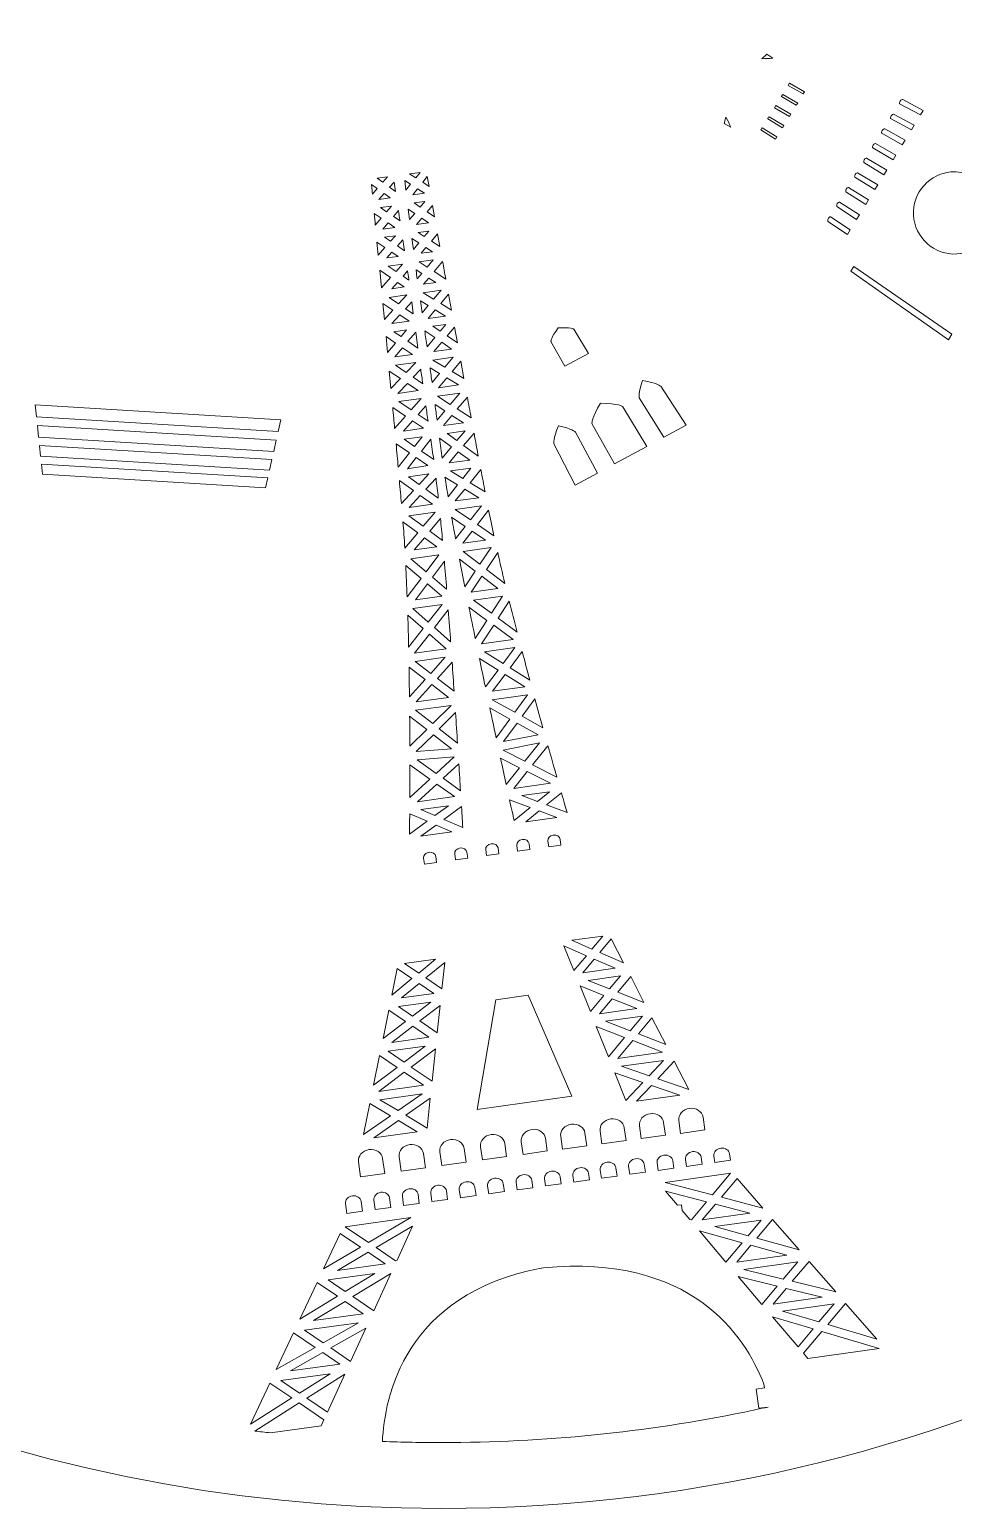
# Model space of a CAD drawing. Header units: millimetres. Extents: x -751 to 1411, y -446 to 1681.
# Drawn here: x 698 to 992.7, y 680.7 to 1152.4 of the extents above; entities that cross this region are included whole.
import ezdxf

# ---------------------------------------------------------------- set-up
doc = ezdxf.new("R2010")
doc.units = ezdxf.units.MM
doc.header["$MEASUREMENT"] = 0
doc.layers.add('Layer 3', color=7, linetype='Continuous')

msp = doc.modelspace()

# ---------------------------------------------------------------- linework, layer by layer
at = {"layer": 'Layer 3', "lineweight": 0}
for points in [[(810.72, 1103.67), (808.93, 1104.95), (812.25, 1105.41), (810.72, 1103.67)], [(812.89, 1102.12), (814.33, 1103.75), (814.79, 1100.75), (812.89, 1102.12)], [(819.56, 1103.04), (818.1, 1101.21), (817.73, 1104.22), (819.56, 1103.04)], [(821.22, 1105.12), (819.28, 1106.38), (822.6, 1106.84), (821.22, 1105.12)], [(823.47, 1103.67), (824.92, 1105.48), (825.48, 1102.37), (823.47, 1103.67)], [(808.96, 1101.66), (807.38, 1099.86), (807.07, 1103.01), (808.96, 1101.66)], [(813.12, 1098.69), (809.42, 1098.17), (811.13, 1100.11), (813.12, 1098.69)], [(823.97, 1100.19), (820.27, 1099.68), (821.8, 1101.59), (823.97, 1100.19)], [(809.97, 1095.59), (813.44, 1096.07), (811.92, 1094.27), (809.97, 1095.59)], [(822.63, 1095.75), (820.68, 1097.07), (824.15, 1097.55), (822.63, 1095.75)], [(824.84, 1094.25), (826.57, 1096.31), (827.23, 1092.63), (824.84, 1094.25)], [(812.41, 1090.73), (814.55, 1089.28), (810.75, 1088.75), (812.41, 1090.73)], [(821.45, 1090.24), (823.12, 1092.21), (825.25, 1090.76), (821.45, 1090.24)], [(814.74, 1086.64), (813.18, 1084.87), (811.27, 1086.16), (814.74, 1086.64)], [(815.4, 1083.37), (817.13, 1085.35), (817.66, 1081.84), (815.4, 1083.37)], [(820.48, 1082.23), (820.03, 1085.75), (822.24, 1084.32), (820.48, 1082.23)], [(823.96, 1086.36), (821.98, 1087.65), (825.45, 1088.13), (823.96, 1086.36)], [(826.21, 1084.91), (828.2, 1087.27), (828.94, 1083.14), (826.21, 1084.91)], [(811.41, 1082.86), (809.26, 1080.42), (808.86, 1084.59), (811.41, 1082.86)], [(813.63, 1081.36), (815.59, 1080.03), (812.02, 1079.54), (813.63, 1081.36)], [(822.95, 1081.05), (824.48, 1082.86), (826.53, 1081.54), (822.95, 1081.05)], [(813.18, 1073.26), (810.27, 1069.96), (809.73, 1075.6), (813.18, 1073.26)], [(816.99, 1077.56), (814.95, 1075.26), (812.48, 1076.94), (816.99, 1077.56)], [(824.87, 1076.63), (822.28, 1078.29), (826.79, 1078.92), (824.87, 1076.63)], [(960.95, 1076.79), (992.23, 1055.18), (991.19, 1053.46), (960.06, 1075.35), (960.95, 1076.79)], [(815.4, 1071.76), (817.57, 1070.28), (813.61, 1069.73), (815.4, 1071.76)], [(823.7, 1071.13), (825.39, 1073.14), (827.67, 1071.68), (823.7, 1071.13)], [(818.39, 1067.73), (815.76, 1064.87), (812.7, 1066.94), (818.39, 1067.73)], [(826.92, 1066.41), (823.6, 1068.45), (829.3, 1069.24), (826.92, 1066.41)], [(829.2, 1065.01), (831.69, 1067.96), (832.61, 1062.91), (829.2, 1065.01)], [(813.94, 1062.89), (811.23, 1059.95), (810.74, 1065.06), (813.94, 1062.89)], [(816.16, 1061.39), (819.17, 1059.36), (813.58, 1058.58), (816.16, 1061.39)], [(825.19, 1064.36), (823.27, 1062.08), (822.71, 1065.88), (825.19, 1064.36)], [(825.14, 1060.18), (827.47, 1062.96), (830.72, 1060.96), (825.14, 1060.18)], [(818.33, 1056.58), (816.53, 1054.44), (814.21, 1056.01), (818.33, 1056.58)], [(829.01, 1056.17), (826.7, 1057.74), (830.81, 1058.31), (829.01, 1056.17)], [(831.22, 1054.67), (833.6, 1057.49), (834.52, 1052.44), (831.22, 1054.67)], [(814.81, 1052.4), (812.24, 1049.35), (811.75, 1054.47), (814.81, 1052.4)], [(821.22, 1055.89), (821.9, 1050.8), (818.74, 1052.95), (821.22, 1055.89)], [(827.03, 1049.7), (829.5, 1052.63), (832.68, 1050.48), (827.03, 1049.7)], [(817.02, 1050.9), (820.19, 1048.75), (814.54, 1047.97), (817.02, 1050.9)], [(830.52, 1044.71), (826.69, 1046.99), (833.2, 1047.89), (830.52, 1044.71)], [(816.34, 1041.05), (813.32, 1037.87), (812.79, 1043.45), (816.34, 1041.05)], [(821.26, 1046.24), (818.19, 1043), (814.75, 1045.33), (821.26, 1046.24)], [(832.83, 1043.33), (835.59, 1046.61), (836.6, 1041.09), (832.83, 1043.33)], [(818.57, 1039.54), (821.98, 1037.23), (815.52, 1036.33), (818.57, 1039.54)], [(828.44, 1038.12), (831.1, 1041.28), (834.9, 1039.02), (828.44, 1038.12)], [(822.94, 1034.7), (819.76, 1031.1), (815.88, 1033.72), (822.94, 1034.7)], [(832.24, 1032.82), (828.2, 1035.43), (835.26, 1036.4), (832.24, 1032.82)], [(700.25, 1028.86), (699.86, 1032.71), (778.24, 1027.93), (777.38, 1024.16), (700.25, 1028.86)], [(830.05, 1026.1), (832.77, 1029.33), (836.41, 1026.98), (830.05, 1026.1)], [(776.75, 1021.41), (775.93, 1017.84), (700.91, 1022.42), (700.54, 1026.06), (776.75, 1021.41)], [(820.2, 1027.59), (823.7, 1025.22), (817.34, 1024.34), (820.2, 1027.59)], [(834.36, 1021.32), (831.23, 1023.6), (836.94, 1024.39), (834.36, 1021.32)], [(775.34, 1015.24), (774.57, 1011.86), (701.54, 1016.31), (701.19, 1019.76), (775.34, 1015.24)], [(823.24, 1022.5), (820.85, 1019.44), (817.53, 1021.71), (823.24, 1022.5)], [(821.4, 1015.85), (825.13, 1013.31), (818.62, 1012.31), (821.4, 1015.85)], [(831.9, 1014.24), (834.8, 1017.71), (838.45, 1015.05), (831.9, 1014.24)], [(774.01, 1009.4), (773.28, 1006.19), (702.14, 1010.53), (701.8, 1013.8), (774.01, 1009.4)], [(825.4, 1010.68), (822.29, 1007.31), (818.94, 1009.69), (825.4, 1010.68)], [(836.27, 1009.24), (832.36, 1011.64), (838.85, 1012.45), (836.27, 1009.24)], [(833.85, 1002.02), (836.87, 1005.76), (841.3, 1003.05), (833.85, 1002.02)], [(822.65, 1003.79), (826.58, 1001.01), (819.13, 999.98), (822.65, 1003.79)], [(838.67, 996.03), (833.77, 999.34), (842.16, 1000.51), (838.67, 996.03)], [(827.38, 998.46), (823.57, 993.94), (818.99, 997.3), (827.38, 998.46)], [(836.22, 988.56), (839.24, 992.43), (843.47, 989.57), (836.22, 988.56)], [(824, 990.32), (827.96, 987.42), (820.7, 986.41), (824, 990.32)], [(841.68, 981.83), (836.31, 985.91), (845.24, 987.15), (841.68, 981.83)], [(828.59, 984.84), (824.53, 979.46), (819.66, 983.61), (828.59, 984.84)], [(838.95, 972.98), (842.32, 978.01), (847.4, 974.15), (838.95, 972.98)], [(829.57, 971.68), (821.11, 970.51), (824.95, 975.61), (829.57, 971.68)], [(845.38, 966.19), (839.63, 970.41), (848.95, 971.7), (845.38, 966.19)], [(829.61, 969.02), (825.21, 963.4), (820.29, 967.73), (829.61, 969.02)], [(842.25, 956.44), (846.09, 962.38), (852.3, 957.83), (842.25, 956.44)], [(830.88, 954.86), (820.83, 953.47), (825.57, 959.54), (830.88, 954.86)], [(849.07, 950.23), (843.2, 953.91), (852.83, 955.24), (849.07, 950.23)], [(830.65, 952.17), (826, 947.04), (821.03, 950.84), (830.65, 952.17)], [(826.33, 943.45), (831.67, 939.37), (821.33, 937.94), (826.33, 943.45)], [(845.7, 941.32), (849.74, 946.69), (856.04, 942.75), (845.7, 941.32)], [(852.81, 934.64), (845.6, 938.64), (856.89, 940.2), (852.81, 934.64)], [(832.5, 936.83), (826.64, 931.01), (821.2, 935.26), (832.5, 936.83)], [(849.26, 925.29), (853.58, 931.18), (860.29, 927.46), (849.26, 925.29)], [(821.39, 922.07), (826.84, 927.48), (832.59, 922.98), (821.39, 922.07)], [(856.06, 919.07), (849.14, 922.57), (860.67, 924.84), (856.06, 919.07)], [(833.45, 920.4), (827.74, 915.15), (821.73, 919.45), (833.45, 920.4)], [(852.49, 910.34), (856.79, 915.73), (864.23, 911.97), (852.49, 910.34)], [(821.8, 906.09), (827.94, 911.74), (833.55, 907.72), (821.8, 906.09)], [(860.09, 906.2), (855.12, 908.04), (863.87, 909.25), (860.09, 906.2)], [(831.64, 904.79), (827.36, 901.67), (822.89, 903.58), (831.64, 904.79)], [(856.3, 899.74), (860.58, 903.2), (866.21, 901.11), (856.3, 899.74)], [(822.85, 895.11), (827.7, 898.65), (832.77, 896.48), (822.85, 895.11)], [(877.43, 859.1), (871.03, 861.9), (880.94, 863.27), (877.43, 859.1)], [(875.65, 856.99), (871.66, 852.26), (868.51, 860.1), (875.65, 856.99)], [(879.96, 857.99), (883.61, 862.32), (887.54, 854.68), (879.96, 857.99)], [(827.57, 855.88), (822.17, 851.45), (817.66, 854.51), (827.57, 855.88)], [(830.48, 854.84), (829.58, 846.44), (824.46, 849.9), (830.48, 854.84)], [(874.53, 851.55), (878.18, 855.88), (884.83, 852.98), (874.53, 851.55)], [(820.03, 849.7), (813.64, 844.45), (815.35, 852.87), (820.03, 849.7)], [(883.05, 846.44), (876.27, 849.13), (886.52, 850.55), (883.05, 846.44)], [(885.65, 845.4), (889.79, 850.31), (894.03, 842.07), (885.65, 845.4)], [(822.32, 848.15), (827.01, 844.97), (816.71, 843.55), (822.32, 848.15)], [(840.77, 807.98), (846.76, 842.96), (857.12, 844.4), (870.97, 812.16), (840.77, 807.98)], [(873.64, 847.33), (881.25, 844.3), (876.92, 839.16), (873.64, 847.33)], [(817.97, 836.03), (810.81, 830.56), (812.66, 839.64), (817.97, 836.03)], [(825.99, 842.17), (820.2, 837.74), (815.75, 840.75), (825.99, 842.17)], [(829.01, 841.15), (828.08, 832.4), (822.51, 836.17), (829.01, 841.15)], [(879.84, 838.5), (883.85, 843.27), (891.72, 840.15), (879.84, 838.5)], [(889.65, 833.04), (881.79, 836.11), (893.61, 837.75), (889.65, 833.04)], [(892.26, 832.02), (896.58, 837.14), (900.96, 828.63), (892.26, 832.02)], [(820.29, 834.47), (825.45, 830.97), (813.57, 829.33), (820.29, 834.47)], [(887.85, 830.91), (882.69, 824.78), (878.82, 834.42), (887.85, 830.91)], [(824.22, 828.14), (817.49, 823.05), (812.4, 826.5), (824.22, 828.14)], [(819.8, 821.48), (827.54, 827.32), (826.43, 817), (819.8, 821.48)], [(885.7, 824.24), (890.46, 829.89), (899.9, 826.21), (885.7, 824.24)], [(815.25, 821.36), (807.8, 815.74), (809.71, 825.12), (815.25, 821.36)], [(895.67, 818.68), (886.86, 821.74), (900.29, 823.6), (895.67, 818.68)], [(898.41, 817.73), (903.68, 823.34), (908.36, 814.27), (898.41, 817.73)], [(817.57, 819.8), (823.68, 815.65), (809.48, 813.69), (817.57, 819.8)], [(888.29, 810.82), (884.74, 819.67), (893.69, 816.57), (888.29, 810.82)], [(823.25, 812.93), (815.59, 807.59), (809.82, 811.07), (823.25, 812.93)], [(818.08, 806.1), (825.84, 811.52), (824.83, 802.03), (818.08, 806.1)], [(896.43, 815.62), (905.51, 812.46), (891.68, 810.55), (896.43, 815.62)], [(813.21, 805.93), (804.58, 799.91), (806.62, 809.9), (813.21, 805.93)], [(807.81, 798.94), (815.69, 804.44), (821.65, 800.85), (807.81, 798.94)], [(921.68, 787.59), (915.88, 780.71), (900.75, 784.69), (921.68, 787.59)], [(918.72, 779.96), (923.74, 785.91), (931.94, 776.47), (918.72, 779.96)], [(909.14, 772.71), (908.63, 772.85), (906.2, 775.71), (905.95, 777.56), (904.77, 777.39), (900.94, 781.91), (913.99, 778.47), (909.14, 772.71)], [(912.63, 772.74), (916.83, 777.72), (927.79, 774.83), (912.63, 772.74)], [(819.62, 773.46), (806.15, 765.52), (798.7, 770.56), (819.62, 773.46)], [(808.58, 763.87), (820.2, 770.73), (815.25, 759.93), (814.8, 759.65), (808.58, 763.87)], [(925.36, 765.45), (920.17, 759.29), (911.69, 769.26), (925.36, 765.45)], [(931.46, 772.68), (927.24, 767.67), (916.63, 770.63), (931.46, 772.68)], [(930.04, 766.89), (935.08, 772.86), (943.54, 763.13), (930.04, 766.89)], [(803.62, 764.03), (791.84, 757.07), (797.17, 768.39), (803.62, 764.03)], [(928.17, 764.67), (939.56, 761.49), (923.64, 759.29), (928.17, 764.67)], [(796.29, 756.63), (806.05, 762.38), (811.44, 758.73), (796.29, 756.63)], [(941.33, 753.13), (946.69, 759.5), (955.19, 749.73), (941.33, 753.13)], [(793.34, 753.56), (808.17, 755.61), (798.76, 749.88), (793.34, 753.56)], [(801.17, 748.26), (813.29, 755.64), (807.84, 743.74), (801.17, 748.26)], [(943.07, 759.32), (938.45, 753.84), (925.87, 756.94), (943.07, 759.32)], [(796.27, 748.37), (784.3, 741.08), (789.8, 752.75), (796.27, 748.37)], [(936.56, 751.59), (931.65, 745.77), (924.11, 754.65), (936.56, 751.59)], [(939.43, 750.88), (950.91, 748.06), (935.22, 745.89), (939.43, 750.88)], [(788.58, 740.59), (798.67, 746.74), (804.49, 742.79), (788.58, 740.59)], [(954.72, 745.92), (949.86, 740.16), (938.18, 743.64), (954.72, 745.92)], [(958.34, 746.1), (968.28, 734.67), (952.63, 739.33), (958.34, 746.1)], [(935.02, 741.82), (948, 737.95), (943.17, 732.23), (935.02, 741.82)], [(789.14, 732.07), (776.73, 725.02), (782.25, 736.73), (782.25, 736.73), (789.14, 732.07)], [(785.79, 737.54), (802.99, 739.92), (791.72, 733.53), (785.79, 737.54)], [(800.46, 727.61), (794.16, 731.87), (805.31, 738.2), (800.46, 727.61)], [(946.32, 728.53), (944.92, 730.17), (950.77, 737.13), (969.07, 731.68), (946.32, 728.53)], [(781.3, 724.58), (791.58, 730.42), (796.99, 726.75), (781.3, 724.58)], [(793.94, 723.67), (784.16, 717.47), (778.22, 721.49), (793.94, 723.67)], [(793.05, 711.45), (786.49, 715.89), (798.6, 723.56), (793.05, 711.45)], [(781.71, 715.92), (768.5, 707.54), (774.69, 720.68), (781.71, 715.92)]]:
    msp.add_lwpolyline(points, dxfattribs=at)
for points, knots in [([(1329.54, 1180.7), (1329.54, 1456.84), (1105.68, 1680.7), (829.54, 1680.7), (553.39, 1680.7), (329.54, 1456.84), (329.54, 1180.7), (329.54, 904.55), (553.39, 680.7), (829.54, 680.7), (995.26, 680.7), (1142.15, 761.32), (1233.12, 885.49), (1233.12, 885.49), (1233.3, 885.36), (1233.3, 885.36), (1236.17, 889.05), (1238.96, 892.81), (1241.43, 896.78), (1241.43, 896.78), (1241.25, 896.9), (1241.25, 896.9), (1296.93, 977.52), (1329.54, 1075.3), (1329.54, 1180.7)], [0, 0, 0, 0, 1, 1, 1, 2, 2, 2, 3, 3, 3, 4, 4, 4, 5, 5, 5, 6, 6, 6, 7, 7, 7, 8, 8, 8, 8]), ([(931.64, 1143.09), (931.64, 1143.09), (933.17, 1144.54), (933.17, 1144.54), (933.17, 1144.54), (935.16, 1143.26), (935.16, 1143.26), (933.99, 1143.16), (932.81, 1143.11), (931.64, 1143.09)], [0, 0, 0, 0, 1, 1, 1, 2, 2, 2, 3, 3, 3, 3]), ([(940.06, 1134.58), (940.07, 1134.66), (940.1, 1134.79), (940.19, 1134.93), (940.3, 1135.1), (940.42, 1135.2), (940.5, 1135.24), (940.5, 1135.24), (945.27, 1132.55), (945.27, 1132.55), (945.27, 1132.55), (944.83, 1131.84), (944.83, 1131.84), (944.83, 1131.84), (940.06, 1134.58), (940.06, 1134.58)], [0, 0, 0, 0, 1, 1, 1, 2, 2, 2, 3, 3, 3, 4, 4, 4, 5, 5, 5, 5]), ([(935.71, 1127.47), (935.71, 1127.56), (935.75, 1127.69), (935.84, 1127.84), (935.94, 1128.01), (936.06, 1128.1), (936.13, 1128.14), (936.13, 1128.14), (940.85, 1125.35), (940.85, 1125.35), (940.85, 1125.35), (940.41, 1124.64), (940.41, 1124.64), (940.41, 1124.64), (935.71, 1127.47), (935.71, 1127.47)], [0, 0, 0, 0, 1, 1, 1, 2, 2, 2, 3, 3, 3, 4, 4, 4, 5, 5, 5, 5]), ([(937.89, 1131.03), (937.89, 1131.11), (937.92, 1131.24), (938.01, 1131.39), (938.12, 1131.56), (938.24, 1131.65), (938.32, 1131.69), (938.32, 1131.69), (943.06, 1128.95), (943.06, 1128.95), (943.06, 1128.95), (942.62, 1128.25), (942.62, 1128.25), (942.62, 1128.25), (937.89, 1131.03), (937.89, 1131.03)], [0, 0, 0, 0, 1, 1, 1, 2, 2, 2, 3, 3, 3, 4, 4, 4, 5, 5, 5, 5]), ([(975.72, 1129.51), (976.02, 1130.01), (976.47, 1130.13), (976.56, 1130.08), (976.56, 1130.08), (983.14, 1126.62), (983.14, 1126.62), (983.14, 1126.62), (982.24, 1125.14), (982.24, 1125.14), (982.24, 1125.14), (975.58, 1128.71), (975.58, 1128.71), (975.53, 1128.76), (975.47, 1129.1), (975.72, 1129.51)], [0, 0, 0, 0, 1, 1, 1, 2, 2, 2, 3, 3, 3, 4, 4, 4, 5, 5, 5, 5]), ([(921.69, 1121.29), (921.69, 1121.29), (919.59, 1122.45), (919.59, 1122.45), (919.59, 1122.45), (920.19, 1124.49), (920.19, 1124.49), (920.73, 1123.44), (921.23, 1122.38), (921.69, 1121.29)], [0, 0, 0, 0, 1, 1, 1, 2, 2, 2, 3, 3, 3, 3]), ([(933.53, 1123.92), (933.54, 1124), (933.57, 1124.15), (933.66, 1124.3), (933.76, 1124.46), (933.88, 1124.55), (933.95, 1124.59), (933.95, 1124.59), (938.64, 1121.75), (938.64, 1121.75), (938.64, 1121.75), (938.2, 1121.04), (938.2, 1121.04), (938.2, 1121.04), (933.53, 1123.92), (933.53, 1123.92)], [0, 0, 0, 0, 1, 1, 1, 2, 2, 2, 3, 3, 3, 4, 4, 4, 5, 5, 5, 5]), ([(980.23, 1121.87), (980.23, 1121.87), (979.33, 1120.39), (979.33, 1120.39), (979.33, 1120.39), (972.72, 1124.03), (972.72, 1124.03), (972.67, 1124.08), (972.61, 1124.43), (972.86, 1124.85), (973.12, 1125.27), (973.47, 1125.41), (973.62, 1125.42), (973.65, 1125.42), (973.67, 1125.42), (973.68, 1125.41), (973.68, 1125.41), (980.23, 1121.87), (980.23, 1121.87)], [0, 0, 0, 0, 1, 1, 1, 2, 2, 2, 3, 3, 3, 4, 4, 4, 5, 5, 5, 6, 6, 6, 6]), ([(931.76, 1121.04), (931.76, 1121.04), (936.43, 1118.15), (936.43, 1118.15), (936.43, 1118.15), (935.99, 1117.44), (935.99, 1117.44), (935.99, 1117.44), (931.35, 1120.36), (931.35, 1120.36), (931.36, 1120.45), (931.39, 1120.6), (931.49, 1120.76), (931.58, 1120.91), (931.69, 1121), (931.76, 1121.04)], [0, 0, 0, 0, 1, 1, 1, 2, 2, 2, 3, 3, 3, 4, 4, 4, 5, 5, 5, 5]), ([(977.32, 1117.11), (977.32, 1117.11), (976.42, 1115.63), (976.42, 1115.63), (976.42, 1115.63), (969.87, 1119.35), (969.87, 1119.35), (969.82, 1119.39), (969.74, 1119.75), (970.01, 1120.19), (970.26, 1120.59), (970.61, 1120.74), (970.75, 1120.75), (970.78, 1120.75), (970.8, 1120.75), (970.81, 1120.74), (970.81, 1120.74), (977.32, 1117.11), (977.32, 1117.11)], [0, 0, 0, 0, 1, 1, 1, 2, 2, 2, 3, 3, 3, 4, 4, 4, 5, 5, 5, 6, 6, 6, 6]), ([(974.41, 1112.35), (974.41, 1112.35), (973.5, 1110.87), (973.5, 1110.87), (973.5, 1110.87), (967.02, 1114.66), (967.02, 1114.66), (967.01, 1114.67), (966.99, 1114.69), (966.98, 1114.76), (966.94, 1114.91), (966.96, 1115.21), (967.15, 1115.53), (967.4, 1115.93), (967.74, 1116.07), (967.88, 1116.08), (967.9, 1116.08), (967.92, 1116.08), (967.93, 1116.07), (967.93, 1116.07), (967.93, 1116.07), (967.93, 1116.07), (967.93, 1116.07), (974.41, 1112.35), (974.41, 1112.35)], [0, 0, 0, 0, 1, 1, 1, 2, 2, 2, 3, 3, 3, 4, 4, 4, 5, 5, 5, 6, 6, 6, 7, 7, 7, 8, 8, 8, 8]), ([(971.5, 1107.59), (971.5, 1107.59), (970.59, 1106.1), (970.59, 1106.1), (970.59, 1106.1), (964.16, 1109.98), (964.16, 1109.98), (964.16, 1109.98), (964.16, 1109.98), (964.16, 1109.98), (964.16, 1109.98), (964.13, 1110.01), (964.12, 1110.08), (964.08, 1110.24), (964.1, 1110.54), (964.29, 1110.86), (964.55, 1111.27), (964.88, 1111.4), (965.01, 1111.4), (965.03, 1111.4), (965.05, 1111.4), (965.06, 1111.4), (965.06, 1111.4), (971.5, 1107.59), (971.5, 1107.59)], [0, 0, 0, 0, 1, 1, 1, 2, 2, 2, 3, 3, 3, 4, 4, 4, 5, 5, 5, 6, 6, 6, 7, 7, 7, 8, 8, 8, 8]), ([(962.18, 1106.72), (962.18, 1106.72), (968.58, 1102.83), (968.58, 1102.83), (968.58, 1102.83), (967.67, 1101.34), (967.67, 1101.34), (967.67, 1101.34), (961.3, 1105.29), (961.3, 1105.29), (961.25, 1105.33), (961.14, 1105.72), (961.44, 1106.19), (961.68, 1106.6), (962.01, 1106.72), (962.13, 1106.73), (962.16, 1106.73), (962.17, 1106.73), (962.18, 1106.72), (962.18, 1106.72), (962.18, 1106.72), (962.18, 1106.72)], [0, 0, 0, 0, 1, 1, 1, 2, 2, 2, 3, 3, 3, 4, 4, 4, 5, 5, 5, 6, 6, 6, 7, 7, 7, 7]), ([(986.43, 1082.62), (983.42, 1084.41), (981.28, 1087.26), (980.41, 1090.65), (979.54, 1094.04), (980.05, 1097.57), (981.83, 1100.59), (983.62, 1103.6), (986.47, 1105.74), (989.86, 1106.61), (990.78, 1106.84), (991.71, 1106.97), (992.63, 1107.01), (995.13, 1107.11), (997.6, 1106.49), (999.8, 1105.18), (1002.81, 1103.4), (1004.95, 1100.55), (1005.81, 1097.15), (1006.68, 1093.76), (1006.18, 1090.23), (1004.39, 1087.22), (1002.61, 1084.21), (999.76, 1082.07), (996.36, 1081.2), (992.97, 1080.33), (989.44, 1080.84), (986.43, 1082.62)], [0, 0, 0, 0, 1, 1, 1, 2, 2, 2, 3, 3, 3, 4, 4, 4, 5, 5, 5, 6, 6, 6, 7, 7, 7, 8, 8, 8, 9, 9, 9, 9]), ([(965.67, 1098.06), (965.67, 1098.06), (964.75, 1096.58), (964.75, 1096.58), (964.75, 1096.58), (958.45, 1100.6), (958.45, 1100.6), (958.45, 1100.6), (958.45, 1100.6), (958.45, 1100.6), (958.39, 1100.64), (958.28, 1101.04), (958.58, 1101.53), (958.77, 1101.84), (959.03, 1102), (959.19, 1102.04), (959.22, 1102.05), (959.24, 1102.05), (959.26, 1102.05), (959.28, 1102.05), (959.3, 1102.05), (959.3, 1102.05), (959.3, 1102.05), (965.67, 1098.06), (965.67, 1098.06)], [0, 0, 0, 0, 1, 1, 1, 2, 2, 2, 3, 3, 3, 4, 4, 4, 5, 5, 5, 6, 6, 6, 7, 7, 7, 8, 8, 8, 8]), ([(814.13, 1092.77), (814.13, 1092.77), (815.72, 1094.66), (815.72, 1094.66), (815.88, 1093.61), (816.05, 1092.51), (816.23, 1091.35), (816.23, 1091.35), (814.13, 1092.77), (814.13, 1092.77)], [0, 0, 0, 0, 1, 1, 1, 2, 2, 2, 3, 3, 3, 3]), ([(820.91, 1093.71), (820.91, 1093.71), (819.27, 1091.77), (819.27, 1091.77), (819.13, 1092.93), (818.99, 1094.04), (818.86, 1095.1), (818.86, 1095.1), (820.91, 1093.71), (820.91, 1093.71)], [0, 0, 0, 0, 1, 1, 1, 2, 2, 2, 3, 3, 3, 3]), ([(955.59, 1095.91), (955.59, 1095.91), (955.59, 1095.91), (955.59, 1095.91), (955.51, 1095.96), (955.43, 1096.39), (955.71, 1096.86), (955.91, 1097.17), (956.16, 1097.33), (956.32, 1097.36), (956.35, 1097.37), (956.37, 1097.37), (956.38, 1097.37), (956.41, 1097.37), (956.42, 1097.37), (956.42, 1097.37), (956.42, 1097.37), (962.75, 1093.3), (962.75, 1093.3), (962.75, 1093.3), (961.84, 1091.81), (961.84, 1091.81), (961.84, 1091.81), (955.59, 1095.91), (955.59, 1095.91)], [0, 0, 0, 0, 1, 1, 1, 2, 2, 2, 3, 3, 3, 4, 4, 4, 5, 5, 5, 6, 6, 6, 7, 7, 7, 8, 8, 8, 8]), ([(810.2, 1092.23), (810.2, 1092.23), (808.33, 1090.01), (808.33, 1090.01), (808.21, 1091.32), (808.09, 1092.56), (807.97, 1093.73), (807.97, 1093.73), (810.2, 1092.23), (810.2, 1092.23)], [0, 0, 0, 0, 1, 1, 1, 2, 2, 2, 3, 3, 3, 3]), ([(959.83, 1088.53), (959.83, 1088.53), (958.92, 1087.04), (958.92, 1087.04), (958.92, 1087.04), (952.73, 1091.21), (952.73, 1091.21), (952.65, 1091.27), (952.56, 1091.71), (952.85, 1092.18), (953.12, 1092.62), (953.48, 1092.71), (953.54, 1092.69), (953.54, 1092.69), (959.83, 1088.53), (959.83, 1088.53)], [0, 0, 0, 0, 1, 1, 1, 2, 2, 2, 3, 3, 3, 4, 4, 4, 5, 5, 5, 5]), ([(821.69, 1072.86), (821.67, 1073.01), (821.64, 1073.16), (821.62, 1073.31), (821.62, 1073.31), (821.31, 1075.77), (821.31, 1075.77), (821.31, 1075.77), (823.14, 1074.59), (823.14, 1074.59), (823.14, 1074.59), (821.69, 1072.86), (821.69, 1072.86)], [0, 0, 0, 0, 1, 1, 1, 2, 2, 2, 3, 3, 3, 4, 4, 4, 4]), ([(827.12, 1075.19), (827.12, 1075.19), (829.81, 1078.37), (829.81, 1078.37), (830.13, 1076.57), (830.47, 1074.71), (830.81, 1072.81), (830.81, 1072.81), (827.12, 1075.19), (827.12, 1075.19)], [0, 0, 0, 0, 1, 1, 1, 2, 2, 2, 3, 3, 3, 3]), ([(818.62, 1075.39), (818.74, 1074.59), (818.86, 1073.77), (818.98, 1072.95), (818.98, 1072.95), (819.04, 1072.5), (819.04, 1072.5), (819.04, 1072.5), (817.17, 1073.76), (817.17, 1073.76), (817.17, 1073.76), (818.62, 1075.39), (818.62, 1075.39)], [0, 0, 0, 0, 1, 1, 1, 2, 2, 2, 3, 3, 3, 4, 4, 4, 4]), ([(819.95, 1065.5), (820.11, 1064.24), (820.28, 1062.97), (820.45, 1061.69), (820.45, 1061.69), (817.98, 1063.36), (817.98, 1063.36), (817.98, 1063.36), (819.95, 1065.5), (819.95, 1065.5)], [0, 0, 0, 0, 1, 1, 1, 2, 2, 2, 3, 3, 3, 3]), ([(864.36, 1052.93), (864.36, 1052.93), (864.31, 1054.06), (866.65, 1057.22), (870.68, 1057.47), (871.65, 1056.83), (871.65, 1056.83), (871.65, 1056.83), (876.3, 1049.07), (876.3, 1049.07), (876.3, 1049.07), (868.82, 1045.05), (868.82, 1045.05), (868.82, 1045.05), (864.36, 1052.93), (864.36, 1052.93)], [0, 0, 0, 0, 1, 1, 1, 2, 2, 2, 3, 3, 3, 4, 4, 4, 5, 5, 5, 5]), ([(824.1, 1056.29), (824.1, 1056.29), (827.29, 1054.13), (827.29, 1054.13), (827.29, 1054.13), (824.83, 1051.2), (824.83, 1051.2), (824.58, 1052.91), (824.34, 1054.6), (824.1, 1056.29)], [0, 0, 0, 0, 1, 1, 1, 2, 2, 2, 3, 3, 3, 3]), ([(822.82, 1044.03), (823.04, 1042.5), (823.25, 1040.96), (823.46, 1039.43), (823.46, 1039.43), (820.42, 1041.49), (820.42, 1041.49), (820.42, 1041.49), (822.82, 1044.03), (822.82, 1044.03)], [0, 0, 0, 0, 1, 1, 1, 2, 2, 2, 3, 3, 3, 3]), ([(825.78, 1044.44), (825.78, 1044.44), (828.78, 1042.65), (828.78, 1042.65), (828.78, 1042.65), (826.42, 1039.84), (826.42, 1039.84), (826.2, 1041.37), (825.99, 1042.91), (825.78, 1044.44)], [0, 0, 0, 0, 1, 1, 1, 2, 2, 2, 3, 3, 3, 3]), ([(892.52, 1034.91), (892.52, 1034.91), (892.07, 1036.53), (893.61, 1040.42), (898.06, 1039.76), (899.38, 1038.61), (899.38, 1038.61), (899.38, 1038.61), (907.49, 1026.21), (907.49, 1026.21), (907.49, 1026.21), (900.36, 1022.35), (900.36, 1022.35), (900.36, 1022.35), (892.52, 1034.91), (892.52, 1034.91)], [0, 0, 0, 0, 1, 1, 1, 2, 2, 2, 3, 3, 3, 4, 4, 4, 5, 5, 5, 5]), ([(834.49, 1031.37), (834.49, 1031.37), (837.69, 1035.17), (837.69, 1035.17), (838.1, 1032.93), (838.51, 1030.71), (838.92, 1028.52), (838.92, 1028.52), (834.49, 1031.37), (834.49, 1031.37)], [0, 0, 0, 0, 1, 1, 1, 2, 2, 2, 3, 3, 3, 3]), ([(877.44, 1026.78), (877.44, 1026.78), (877.24, 1028.54), (880.2, 1033.19), (885.85, 1033.18), (887.3, 1032.1), (887.3, 1032.1), (887.3, 1032.1), (894.93, 1019.42), (894.93, 1019.42), (894.93, 1019.42), (884.67, 1013.87), (884.67, 1013.87), (884.67, 1013.87), (877.44, 1026.78), (877.44, 1026.78)], [0, 0, 0, 0, 1, 1, 1, 2, 2, 2, 3, 3, 3, 4, 4, 4, 5, 5, 5, 5]), ([(817.99, 1029.09), (817.99, 1029.09), (814.5, 1025.14), (814.5, 1025.14), (814.3, 1027.36), (814.09, 1029.61), (813.88, 1031.87), (813.88, 1031.87), (817.99, 1029.09), (817.99, 1029.09)], [0, 0, 0, 0, 1, 1, 1, 2, 2, 2, 3, 3, 3, 3]), ([(824.45, 1032.39), (824.69, 1030.73), (824.92, 1029.08), (825.16, 1027.44), (825.16, 1027.44), (821.98, 1029.6), (821.98, 1029.6), (821.98, 1029.6), (824.45, 1032.39), (824.45, 1032.39)], [0, 0, 0, 0, 1, 1, 1, 2, 2, 2, 3, 3, 3, 3]), ([(827.38, 1032.8), (827.38, 1032.8), (830.51, 1030.78), (830.51, 1030.78), (830.51, 1030.78), (828.04, 1027.84), (828.04, 1027.84), (827.82, 1029.48), (827.6, 1031.13), (827.38, 1032.8)], [0, 0, 0, 0, 1, 1, 1, 2, 2, 2, 3, 3, 3, 3]), ([(836.51, 1019.75), (836.51, 1019.75), (839.81, 1023.7), (839.81, 1023.7), (839.81, 1023.7), (840.11, 1022.1), (840.11, 1022.1), (840.48, 1020.13), (840.84, 1018.21), (841.19, 1016.34), (841.19, 1016.34), (836.51, 1019.75), (836.51, 1019.75)], [0, 0, 0, 0, 1, 1, 1, 2, 2, 2, 3, 3, 3, 4, 4, 4, 4]), ([(866.74, 1025.94), (871, 1025.18), (872.2, 1023.96), (872.2, 1023.96), (872.2, 1023.96), (879.23, 1010.92), (879.23, 1010.92), (879.23, 1010.92), (872.05, 1007.04), (872.05, 1007.04), (872.05, 1007.04), (865.3, 1020.23), (865.3, 1020.23), (865.3, 1020.23), (864.98, 1021.93), (866.74, 1025.94)], [0, 0, 0, 0, 1, 1, 1, 2, 2, 2, 3, 3, 3, 4, 4, 4, 5, 5, 5, 5]), ([(819.2, 1017.35), (819.2, 1017.35), (815.63, 1012.8), (815.63, 1012.8), (815.41, 1015.21), (815.18, 1017.7), (814.95, 1020.25), (814.95, 1020.25), (819.2, 1017.35), (819.2, 1017.35)], [0, 0, 0, 0, 1, 1, 1, 2, 2, 2, 3, 3, 3, 3]), ([(826, 1021.71), (826.32, 1019.51), (826.64, 1017.36), (826.96, 1015.27), (826.96, 1015.27), (823.04, 1017.94), (823.04, 1017.94), (823.04, 1017.94), (826, 1021.71), (826, 1021.71)], [0, 0, 0, 0, 1, 1, 1, 2, 2, 2, 3, 3, 3, 3]), ([(828.79, 1022.09), (828.79, 1022.09), (832.65, 1019.27), (832.65, 1019.27), (832.65, 1019.27), (829.61, 1015.64), (829.61, 1015.64), (829.35, 1017.74), (829.07, 1019.9), (828.79, 1022.09)], [0, 0, 0, 0, 1, 1, 1, 2, 2, 2, 3, 3, 3, 3]), ([(831.55, 1003.39), (831.23, 1005.33), (830.89, 1007.42), (830.54, 1009.65), (830.54, 1009.65), (834.59, 1007.16), (834.59, 1007.16), (834.59, 1007.16), (831.55, 1003.39), (831.55, 1003.39)], [0, 0, 0, 0, 1, 1, 1, 2, 2, 2, 3, 3, 3, 3]), ([(838.55, 1007.85), (838.55, 1007.85), (841.98, 1012.1), (841.98, 1012.1), (842.46, 1009.57), (842.92, 1007.17), (843.35, 1004.91), (843.35, 1004.91), (838.55, 1007.85), (838.55, 1007.85)], [0, 0, 0, 0, 1, 1, 1, 2, 2, 2, 3, 3, 3, 3]), ([(820.47, 1005.34), (820.47, 1005.34), (816.65, 1001.21), (816.65, 1001.21), (816.45, 1003.5), (816.24, 1005.94), (816.01, 1008.51), (816.01, 1008.51), (820.47, 1005.34), (820.47, 1005.34)], [0, 0, 0, 0, 1, 1, 1, 2, 2, 2, 3, 3, 3, 3]), ([(827.7, 1009.25), (827.94, 1007.25), (828.19, 1005.08), (828.42, 1002.96), (828.42, 1002.96), (824.47, 1005.76), (824.47, 1005.76), (824.47, 1005.76), (827.7, 1009.25), (827.7, 1009.25)], [0, 0, 0, 0, 1, 1, 1, 2, 2, 2, 3, 3, 3, 3]), ([(821.85, 991.9), (821.85, 991.9), (817.74, 987.02), (817.74, 987.02), (817.55, 990.1), (817.36, 992.82), (817.16, 995.28), (817.16, 995.28), (817.15, 995.35), (817.15, 995.35), (817.15, 995.35), (821.85, 991.9), (821.85, 991.9)], [0, 0, 0, 0, 1, 1, 1, 2, 2, 2, 3, 3, 3, 4, 4, 4, 4]), ([(829.11, 996.4), (829.33, 994.25), (829.55, 991.93), (829.78, 989.38), (829.78, 989.38), (825.71, 992.36), (825.71, 992.36), (825.71, 992.36), (829.11, 996.4), (829.11, 996.4)], [0, 0, 0, 0, 1, 1, 1, 2, 2, 2, 3, 3, 3, 3]), ([(833.93, 989.95), (833.44, 992.61), (833.03, 994.86), (832.67, 996.89), (832.67, 996.89), (837.03, 993.93), (837.03, 993.93), (837.03, 993.93), (833.93, 989.95), (833.93, 989.95)], [0, 0, 0, 0, 1, 1, 1, 2, 2, 2, 3, 3, 3, 3]), ([(840.88, 994.53), (840.88, 994.53), (844.46, 999.13), (844.46, 999.13), (844.46, 999.13), (844.48, 999.06), (844.48, 999.06), (844.94, 996.66), (845.5, 994), (846.16, 990.95), (846.16, 990.95), (840.88, 994.53), (840.88, 994.53)], [0, 0, 0, 0, 1, 1, 1, 2, 2, 2, 3, 3, 3, 4, 4, 4, 4]), ([(822.93, 977.33), (822.93, 977.33), (818.48, 971.43), (818.48, 971.43), (818.35, 974.93), (818.21, 978.3), (818.05, 981.49), (818.05, 981.49), (822.93, 977.33), (822.93, 977.33)], [0, 0, 0, 0, 1, 1, 1, 2, 2, 2, 3, 3, 3, 3]), ([(830.36, 982.78), (830.59, 979.99), (830.84, 977.01), (831.09, 973.87), (831.09, 973.87), (826.56, 977.73), (826.56, 977.73), (826.56, 977.73), (830.36, 982.78), (830.36, 982.78)], [0, 0, 0, 0, 1, 1, 1, 2, 2, 2, 3, 3, 3, 3]), ([(836.89, 974.67), (836.33, 977.49), (835.76, 980.38), (835.17, 983.45), (835.17, 983.45), (840.2, 979.62), (840.2, 979.62), (840.2, 979.62), (836.89, 974.67), (836.89, 974.67)], [0, 0, 0, 0, 1, 1, 1, 2, 2, 2, 3, 3, 3, 3]), ([(843.8, 980.22), (843.8, 980.22), (847.37, 985.54), (847.37, 985.54), (848.06, 982.51), (848.83, 979.23), (849.67, 975.75), (849.67, 975.75), (843.8, 980.22), (843.8, 980.22)], [0, 0, 0, 0, 1, 1, 1, 2, 2, 2, 3, 3, 3, 3]), ([(827.21, 961.64), (827.21, 961.64), (831.6, 967.26), (831.6, 967.26), (831.87, 963.74), (832.13, 960.25), (832.36, 957.11), (832.36, 957.11), (827.21, 961.64), (827.21, 961.64)], [0, 0, 0, 0, 1, 1, 1, 2, 2, 2, 3, 3, 3, 3]), ([(840.22, 958.19), (839.55, 961.45), (838.87, 964.8), (838.19, 968.17), (838.19, 968.17), (843.94, 963.95), (843.94, 963.95), (843.94, 963.95), (840.22, 958.19), (840.22, 958.19)], [0, 0, 0, 0, 1, 1, 1, 2, 2, 2, 3, 3, 3, 3]), ([(847.53, 964.61), (847.53, 964.61), (851.07, 970.09), (851.07, 970.09), (851.87, 966.9), (852.71, 963.57), (853.58, 960.18), (853.58, 960.18), (847.53, 964.61), (847.53, 964.61)], [0, 0, 0, 0, 1, 1, 1, 2, 2, 2, 3, 3, 3, 3]), ([(823.58, 961.3), (823.58, 961.3), (818.95, 955.38), (818.95, 955.38), (818.88, 958.85), (818.79, 962.28), (818.68, 965.6), (818.68, 965.6), (823.58, 961.3), (823.58, 961.3)], [0, 0, 0, 0, 1, 1, 1, 2, 2, 2, 3, 3, 3, 3]), ([(851.33, 948.82), (851.33, 948.82), (855.21, 953.97), (855.21, 953.97), (855.98, 951.02), (856.8, 947.97), (857.62, 944.89), (857.62, 944.89), (851.33, 948.82), (851.33, 948.82)], [0, 0, 0, 0, 1, 1, 1, 2, 2, 2, 3, 3, 3, 3]), ([(824.21, 945.07), (824.21, 945.07), (819.22, 939.57), (819.22, 939.57), (819.18, 942.63), (819.14, 945.78), (819.08, 948.97), (819.08, 948.97), (824.21, 945.07), (824.21, 945.07)], [0, 0, 0, 0, 1, 1, 1, 2, 2, 2, 3, 3, 3, 3]), ([(832.82, 950.61), (833.04, 947.49), (833.26, 944.39), (833.46, 941.34), (833.46, 941.34), (828.12, 945.43), (828.12, 945.43), (828.12, 945.43), (832.82, 950.61), (832.82, 950.61)], [0, 0, 0, 0, 1, 1, 1, 2, 2, 2, 3, 3, 3, 3]), ([(843.44, 942.73), (842.81, 945.71), (842.17, 948.75), (841.54, 951.82), (841.54, 951.82), (847.47, 948.11), (847.47, 948.11), (847.47, 948.11), (843.44, 942.73), (843.44, 942.73)], [0, 0, 0, 0, 1, 1, 1, 2, 2, 2, 3, 3, 3, 3]), ([(855.15, 933.34), (855.15, 933.34), (859.24, 938.92), (859.24, 938.92), (860.09, 935.83), (860.95, 932.72), (861.8, 929.65), (861.8, 929.65), (855.15, 933.34), (855.15, 933.34)], [0, 0, 0, 0, 1, 1, 1, 2, 2, 2, 3, 3, 3, 3]), ([(828.74, 929.37), (828.74, 929.37), (833.92, 934.51), (833.92, 934.51), (834.15, 931.16), (834.36, 927.91), (834.56, 924.82), (834.56, 924.82), (828.74, 929.37), (828.74, 929.37)], [0, 0, 0, 0, 1, 1, 1, 2, 2, 2, 3, 3, 3, 3]), ([(846.88, 926.52), (846.23, 929.55), (845.55, 932.74), (844.85, 936.02), (844.85, 936.02), (851.24, 932.48), (851.24, 932.48), (851.24, 932.48), (846.88, 926.52), (846.88, 926.52)], [0, 0, 0, 0, 1, 1, 1, 2, 2, 2, 3, 3, 3, 3]), ([(824.74, 929.13), (824.74, 929.13), (819.34, 923.77), (819.34, 923.77), (819.33, 927.07), (819.31, 930.29), (819.28, 933.39), (819.28, 933.39), (824.74, 929.13), (824.74, 929.13)], [0, 0, 0, 0, 1, 1, 1, 2, 2, 2, 3, 3, 3, 3]), ([(850.1, 911.6), (849.54, 914.15), (848.93, 916.98), (848.27, 920.04), (848.27, 920.04), (854.37, 916.96), (854.37, 916.96), (854.37, 916.96), (850.1, 911.6), (850.1, 911.6)], [0, 0, 0, 0, 1, 1, 1, 2, 2, 2, 3, 3, 3, 3]), ([(858.49, 917.85), (858.49, 917.85), (863.39, 923.98), (863.39, 923.98), (864.38, 920.44), (865.34, 917.07), (866.25, 913.92), (866.25, 913.92), (858.49, 917.85), (858.49, 917.85)], [0, 0, 0, 0, 1, 1, 1, 2, 2, 2, 3, 3, 3, 3]), ([(819.36, 917.89), (819.36, 917.89), (825.74, 913.31), (825.74, 913.31), (825.74, 913.31), (819.33, 907.43), (819.33, 907.43), (819.35, 910.95), (819.36, 914.46), (819.36, 917.89)], [0, 0, 0, 0, 1, 1, 1, 2, 2, 2, 3, 3, 3, 3]), ([(829.94, 913.57), (829.94, 913.57), (834.98, 918.2), (834.98, 918.2), (835.17, 915.08), (835.35, 912.18), (835.51, 909.58), (835.51, 909.58), (829.94, 913.57), (829.94, 913.57)], [0, 0, 0, 0, 1, 1, 1, 2, 2, 2, 3, 3, 3, 3]), ([(852.6, 900.16), (852.6, 900.16), (852.57, 900.27), (852.57, 900.27), (852.25, 901.75), (851.77, 903.93), (851.17, 906.69), (851.17, 906.69), (857.69, 904.27), (857.69, 904.27), (857.69, 904.27), (852.6, 900.16), (852.6, 900.16)], [0, 0, 0, 0, 1, 1, 1, 2, 2, 2, 3, 3, 3, 4, 4, 4, 4]), ([(862.98, 905.13), (862.98, 905.13), (867.69, 908.94), (867.69, 908.94), (868.44, 906.37), (869.06, 904.26), (869.53, 902.71), (869.53, 902.71), (862.98, 905.13), (862.98, 905.13)], [0, 0, 0, 0, 1, 1, 1, 2, 2, 2, 3, 3, 3, 3]), ([(819.3, 902.24), (819.3, 902.24), (824.87, 899.86), (824.87, 899.86), (824.87, 899.86), (819.22, 895.74), (819.22, 895.74), (819.25, 897.41), (819.28, 899.64), (819.3, 902.24)], [0, 0, 0, 0, 1, 1, 1, 2, 2, 2, 3, 3, 3, 3]), ([(830.2, 900.46), (830.2, 900.46), (835.82, 904.56), (835.82, 904.56), (835.99, 901.75), (836.12, 899.52), (836.21, 898), (836.21, 898), (836.21, 897.89), (836.21, 897.89), (836.21, 897.89), (830.2, 900.46), (830.2, 900.46)], [0, 0, 0, 0, 1, 1, 1, 2, 2, 2, 3, 3, 3, 4, 4, 4, 4]), ([(835.38, 891.35), (836.45, 891.5), (837.43, 890.88), (837.56, 889.98), (837.56, 889.98), (837.82, 888.12), (837.82, 888.12), (837.82, 888.12), (833.91, 887.58), (833.91, 887.58), (833.91, 887.58), (833.65, 889.44), (833.65, 889.44), (833.53, 890.34), (834.3, 891.2), (835.38, 891.35)], [0, 0, 0, 0, 1, 1, 1, 2, 2, 2, 3, 3, 3, 4, 4, 4, 5, 5, 5, 5]), ([(845.29, 892.72), (846.37, 892.87), (847.34, 892.26), (847.47, 891.35), (847.47, 891.35), (847.73, 889.49), (847.73, 889.49), (847.73, 889.49), (843.82, 888.95), (843.82, 888.95), (843.82, 888.95), (843.56, 890.81), (843.56, 890.81), (843.44, 891.72), (844.21, 892.57), (845.29, 892.72)], [0, 0, 0, 0, 1, 1, 1, 2, 2, 2, 3, 3, 3, 4, 4, 4, 5, 5, 5, 5]), ([(855.2, 894.1), (856.28, 894.24), (857.26, 893.63), (857.38, 892.72), (857.38, 892.72), (857.64, 890.86), (857.64, 890.86), (857.64, 890.86), (853.73, 890.32), (853.73, 890.32), (853.73, 890.32), (853.47, 892.18), (853.47, 892.18), (853.35, 893.09), (854.12, 893.95), (855.2, 894.1)], [0, 0, 0, 0, 1, 1, 1, 2, 2, 2, 3, 3, 3, 4, 4, 4, 5, 5, 5, 5]), ([(867.29, 894.09), (867.29, 894.09), (867.55, 892.24), (867.55, 892.24), (867.55, 892.24), (863.64, 891.7), (863.64, 891.7), (863.64, 891.7), (863.39, 893.55), (863.39, 893.55), (863.26, 894.46), (864.04, 895.32), (865.11, 895.47), (866.19, 895.62), (867.16, 895), (867.29, 894.09)], [0, 0, 0, 0, 1, 1, 1, 2, 2, 2, 3, 3, 3, 4, 4, 4, 5, 5, 5, 5]), ([(827.9, 886.75), (827.9, 886.75), (824, 886.21), (824, 886.21), (824, 886.21), (823.74, 888.07), (823.74, 888.07), (823.71, 888.31), (823.74, 888.55), (823.83, 888.78), (824.07, 889.41), (824.71, 889.87), (825.46, 889.98), (826.54, 890.13), (827.52, 889.51), (827.65, 888.61), (827.65, 888.61), (827.9, 886.75), (827.9, 886.75)], [0, 0, 0, 0, 1, 1, 1, 2, 2, 2, 3, 3, 3, 4, 4, 4, 5, 5, 5, 6, 6, 6, 6]), ([(893.14, 798.66), (893.14, 798.66), (892.58, 802.7), (892.58, 802.7), (892.32, 804.56), (893.85, 806.3), (895.98, 806.6), (898.11, 806.89), (900.05, 805.63), (900.31, 803.77), (900.31, 803.77), (900.87, 799.73), (900.87, 799.73), (900.87, 799.73), (893.14, 798.66), (893.14, 798.66)], [0, 0, 0, 0, 1, 1, 1, 2, 2, 2, 3, 3, 3, 4, 4, 4, 5, 5, 5, 5]), ([(905.7, 800.33), (905.7, 800.33), (905.14, 804.38), (905.14, 804.38), (904.88, 806.23), (906.41, 807.98), (908.54, 808.28), (910.67, 808.57), (912.61, 807.3), (912.87, 805.45), (912.87, 805.45), (913.43, 801.4), (913.43, 801.4), (913.43, 801.4), (905.7, 800.33), (905.7, 800.33)], [0, 0, 0, 0, 1, 1, 1, 2, 2, 2, 3, 3, 3, 4, 4, 4, 5, 5, 5, 5]), ([(855.46, 793.63), (855.46, 793.63), (854.9, 797.67), (854.9, 797.67), (854.64, 799.53), (856.17, 801.28), (858.3, 801.57), (860.43, 801.87), (862.37, 800.6), (862.63, 798.74), (862.63, 798.74), (863.19, 794.7), (863.19, 794.7), (863.19, 794.7), (855.46, 793.63), (855.46, 793.63)], [0, 0, 0, 0, 1, 1, 1, 2, 2, 2, 3, 3, 3, 4, 4, 4, 5, 5, 5, 5]), ([(867.46, 799.35), (867.2, 801.2), (868.73, 802.95), (870.86, 803.25), (872.99, 803.54), (874.93, 802.27), (875.19, 800.42), (875.19, 800.42), (875.75, 796.38), (875.75, 796.38), (875.75, 796.38), (868.02, 795.3), (868.02, 795.3), (868.02, 795.3), (867.46, 799.35), (867.46, 799.35)], [0, 0, 0, 0, 1, 1, 1, 2, 2, 2, 3, 3, 3, 4, 4, 4, 5, 5, 5, 5]), ([(880.58, 796.98), (880.58, 796.98), (880.02, 801.02), (880.02, 801.02), (879.76, 802.88), (881.29, 804.63), (883.42, 804.92), (885.55, 805.22), (887.49, 803.95), (887.75, 802.09), (887.75, 802.09), (888.31, 798.05), (888.31, 798.05), (888.31, 798.05), (880.58, 796.98), (880.58, 796.98)], [0, 0, 0, 0, 1, 1, 1, 2, 2, 2, 3, 3, 3, 4, 4, 4, 5, 5, 5, 5]), ([(829.53, 790.04), (829.53, 790.04), (828.92, 794.45), (828.92, 794.45), (828.66, 796.31), (830.19, 798.06), (832.32, 798.35), (834.45, 798.65), (836.39, 797.38), (836.65, 795.53), (836.65, 795.53), (837.26, 791.11), (837.26, 791.11), (837.26, 791.11), (829.53, 790.04), (829.53, 790.04)], [0, 0, 0, 0, 1, 1, 1, 2, 2, 2, 3, 3, 3, 4, 4, 4, 5, 5, 5, 5]), ([(842.49, 791.84), (842.49, 791.84), (841.91, 796.06), (841.91, 796.06), (841.65, 797.92), (843.18, 799.67), (845.31, 799.96), (847.44, 800.26), (849.38, 798.99), (849.64, 797.13), (849.64, 797.13), (850.22, 792.91), (850.22, 792.91), (850.22, 792.91), (842.49, 791.84), (842.49, 791.84)], [0, 0, 0, 0, 1, 1, 1, 2, 2, 2, 3, 3, 3, 4, 4, 4, 5, 5, 5, 5]), ([(806.34, 795.14), (808.47, 795.43), (810.42, 794.16), (810.67, 792.31), (810.67, 792.31), (811.33, 787.52), (811.33, 787.52), (811.33, 787.52), (803.6, 786.45), (803.6, 786.45), (803.6, 786.45), (802.94, 791.24), (802.94, 791.24), (802.68, 793.09), (804.21, 794.84), (806.34, 795.14)], [0, 0, 0, 0, 1, 1, 1, 2, 2, 2, 3, 3, 3, 4, 4, 4, 5, 5, 5, 5]), ([(816.57, 788.25), (816.57, 788.25), (815.93, 792.84), (815.93, 792.84), (815.67, 794.7), (817.2, 796.45), (819.33, 796.74), (821.46, 797.04), (823.4, 795.77), (823.66, 793.91), (823.66, 793.91), (824.3, 789.32), (824.3, 789.32), (824.3, 789.32), (816.57, 788.25), (816.57, 788.25)], [0, 0, 0, 0, 1, 1, 1, 2, 2, 2, 3, 3, 3, 4, 4, 4, 5, 5, 5, 5]), ([(900.41, 793.36), (901.79, 793.55), (903.04, 792.75), (903.21, 791.57), (903.21, 791.57), (903.53, 789.23), (903.53, 789.23), (903.53, 789.23), (898.53, 788.53), (898.53, 788.53), (898.53, 788.53), (898.2, 790.88), (898.2, 790.88), (898.04, 792.06), (899.03, 793.17), (900.41, 793.36)], [0, 0, 0, 0, 1, 1, 1, 2, 2, 2, 3, 3, 3, 4, 4, 4, 5, 5, 5, 5]), ([(909.48, 794.49), (910.86, 794.68), (912.11, 793.88), (912.28, 792.7), (912.28, 792.7), (912.58, 790.48), (912.58, 790.48), (912.58, 790.48), (907.58, 789.79), (907.58, 789.79), (907.58, 789.79), (907.28, 792), (907.28, 792), (907.11, 793.18), (908.1, 794.3), (909.48, 794.49)], [0, 0, 0, 0, 1, 1, 1, 2, 2, 2, 3, 3, 3, 4, 4, 4, 5, 5, 5, 5]), ([(918.55, 795.61), (919.93, 795.8), (921.18, 795), (921.34, 793.82), (921.34, 793.82), (921.63, 791.73), (921.63, 791.73), (921.63, 791.73), (916.63, 791.04), (916.63, 791.04), (916.63, 791.04), (916.35, 793.13), (916.35, 793.13), (916.18, 794.31), (917.17, 795.42), (918.55, 795.61)], [0, 0, 0, 0, 1, 1, 1, 2, 2, 2, 3, 3, 3, 4, 4, 4, 5, 5, 5, 5]), ([(864.51, 788.26), (865.88, 788.45), (867.14, 787.65), (867.3, 786.47), (867.3, 786.47), (867.61, 784.25), (867.61, 784.25), (867.61, 784.25), (862.61, 783.56), (862.61, 783.56), (862.61, 783.56), (862.3, 785.78), (862.3, 785.78), (862.14, 786.96), (863.13, 788.07), (864.51, 788.26)], [0, 0, 0, 0, 1, 1, 1, 2, 2, 2, 3, 3, 3, 4, 4, 4, 5, 5, 5, 5]), ([(873.57, 789.38), (874.95, 789.57), (876.2, 788.77), (876.37, 787.6), (876.37, 787.6), (876.66, 785.5), (876.66, 785.5), (876.66, 785.5), (871.66, 784.81), (871.66, 784.81), (871.66, 784.81), (871.37, 786.9), (871.37, 786.9), (871.21, 788.08), (872.2, 789.19), (873.57, 789.38)], [0, 0, 0, 0, 1, 1, 1, 2, 2, 2, 3, 3, 3, 4, 4, 4, 5, 5, 5, 5]), ([(885.43, 786.72), (885.43, 786.72), (880.43, 786.03), (880.43, 786.03), (880.43, 786.03), (880.07, 788.63), (880.07, 788.63), (879.91, 789.81), (880.89, 790.93), (882.27, 791.12), (883.65, 791.31), (884.91, 790.5), (885.07, 789.33), (885.07, 789.33), (885.43, 786.72), (885.43, 786.72)], [0, 0, 0, 0, 1, 1, 1, 2, 2, 2, 3, 3, 3, 4, 4, 4, 5, 5, 5, 5]), ([(891.34, 792.24), (892.72, 792.43), (893.97, 791.63), (894.14, 790.45), (894.14, 790.45), (894.48, 787.97), (894.48, 787.97), (894.48, 787.97), (889.48, 787.28), (889.48, 787.28), (889.48, 787.28), (889.14, 789.76), (889.14, 789.76), (888.98, 790.93), (889.97, 792.05), (891.34, 792.24)], [0, 0, 0, 0, 1, 1, 1, 2, 2, 2, 3, 3, 3, 4, 4, 4, 5, 5, 5, 5]), ([(828.23, 783.76), (829.61, 783.95), (830.86, 783.15), (831.03, 781.97), (831.03, 781.97), (831.4, 779.24), (831.4, 779.24), (831.4, 779.24), (826.41, 778.55), (826.41, 778.55), (826.41, 778.55), (826.03, 781.28), (826.03, 781.28), (825.87, 782.46), (826.85, 783.57), (828.23, 783.76)], [0, 0, 0, 0, 1, 1, 1, 2, 2, 2, 3, 3, 3, 4, 4, 4, 5, 5, 5, 5]), ([(837.3, 784.89), (838.68, 785.08), (839.93, 784.28), (840.1, 783.1), (840.1, 783.1), (840.46, 780.49), (840.46, 780.49), (840.46, 780.49), (835.46, 779.8), (835.46, 779.8), (835.46, 779.8), (835.09, 782.41), (835.09, 782.41), (834.93, 783.59), (835.92, 784.7), (837.3, 784.89)], [0, 0, 0, 0, 1, 1, 1, 2, 2, 2, 3, 3, 3, 4, 4, 4, 5, 5, 5, 5]), ([(849.5, 781.75), (849.5, 781.75), (844.51, 781.05), (844.51, 781.05), (844.51, 781.05), (844.16, 783.53), (844.16, 783.53), (844, 784.71), (844.99, 785.82), (846.37, 786.01), (847.75, 786.2), (849, 785.4), (849.16, 784.22), (849.16, 784.22), (849.5, 781.75), (849.5, 781.75)], [0, 0, 0, 0, 1, 1, 1, 2, 2, 2, 3, 3, 3, 4, 4, 4, 5, 5, 5, 5]), ([(855.44, 787.14), (856.81, 787.33), (858.07, 786.53), (858.23, 785.35), (858.23, 785.35), (858.56, 783), (858.56, 783), (858.56, 783), (853.56, 782.31), (853.56, 782.31), (853.56, 782.31), (853.23, 784.66), (853.23, 784.66), (853.07, 785.83), (854.06, 786.95), (855.44, 787.14)], [0, 0, 0, 0, 1, 1, 1, 2, 2, 2, 3, 3, 3, 4, 4, 4, 5, 5, 5, 5]), ([(803.82, 778.6), (803.82, 778.6), (804.25, 775.48), (804.25, 775.48), (804.25, 775.48), (799.26, 774.79), (799.26, 774.79), (799.26, 774.79), (798.82, 777.91), (798.82, 777.91), (798.66, 779.09), (799.65, 780.2), (801.03, 780.39), (802.4, 780.58), (803.66, 779.78), (803.82, 778.6)], [0, 0, 0, 0, 1, 1, 1, 2, 2, 2, 3, 3, 3, 4, 4, 4, 5, 5, 5, 5]), ([(813.3, 776.73), (813.3, 776.73), (808.3, 776.04), (808.3, 776.04), (808.3, 776.04), (807.89, 779.04), (807.89, 779.04), (807.73, 780.21), (808.71, 781.33), (810.09, 781.52), (811.47, 781.71), (812.73, 780.91), (812.89, 779.73), (812.89, 779.73), (813.3, 776.73), (813.3, 776.73)], [0, 0, 0, 0, 1, 1, 1, 2, 2, 2, 3, 3, 3, 4, 4, 4, 5, 5, 5, 5]), ([(822.36, 777.99), (822.36, 777.99), (817.36, 777.29), (817.36, 777.29), (817.36, 777.29), (816.96, 780.16), (816.96, 780.16), (816.8, 781.34), (817.78, 782.45), (819.16, 782.64), (820.54, 782.83), (821.8, 782.03), (821.96, 780.85), (821.96, 780.85), (822.36, 777.99), (822.36, 777.99)], [0, 0, 0, 0, 1, 1, 1, 2, 2, 2, 3, 3, 3, 4, 4, 4, 5, 5, 5, 5]), ([(926.09, 711.43), (894.54, 704.97), (862.05, 701.7), (829.54, 701.7), (823.22, 701.7), (816.9, 701.82), (810.59, 702.07), (811.25, 715.99), (817.52, 749.04), (861.23, 757.34), (861.23, 757.34), (861.32, 757.38), (861.32, 757.38), (861.32, 757.38), (861.97, 757.43), (861.97, 757.43), (908.94, 761.86), (926.19, 736.12), (932.29, 720.33), (932.29, 720.33), (932.46, 719.12), (932.46, 719.12), (932.46, 719.12), (929.82, 718.76), (929.82, 718.76), (929.82, 718.76), (930.66, 712.64), (930.66, 712.64), (930.66, 712.64), (933.62, 713.04), (933.62, 713.04), (931.11, 712.48), (928.61, 711.94), (926.09, 711.43)], [0, 0, 0, 0, 1, 1, 1, 2, 2, 2, 3, 3, 3, 4, 4, 4, 5, 5, 5, 6, 6, 6, 7, 7, 7, 8, 8, 8, 9, 9, 9, 10, 10, 10, 11, 11, 11, 11]), ([(791.03, 707.03), (791.03, 707.03), (774.85, 704.79), (774.85, 704.79), (773.2, 704.98), (771.55, 705.18), (769.9, 705.38), (769.9, 705.38), (784.04, 714.34), (784.04, 714.34), (784.04, 714.34), (791.93, 709), (791.93, 709), (791.93, 709), (791.03, 707.03), (791.03, 707.03)], [0, 0, 0, 0, 1, 1, 1, 2, 2, 2, 3, 3, 3, 4, 4, 4, 5, 5, 5, 5])]:
    msp.add_open_spline(points, degree=3, knots=knots, dxfattribs=at)

doc.saveas('drawing.dxf')
